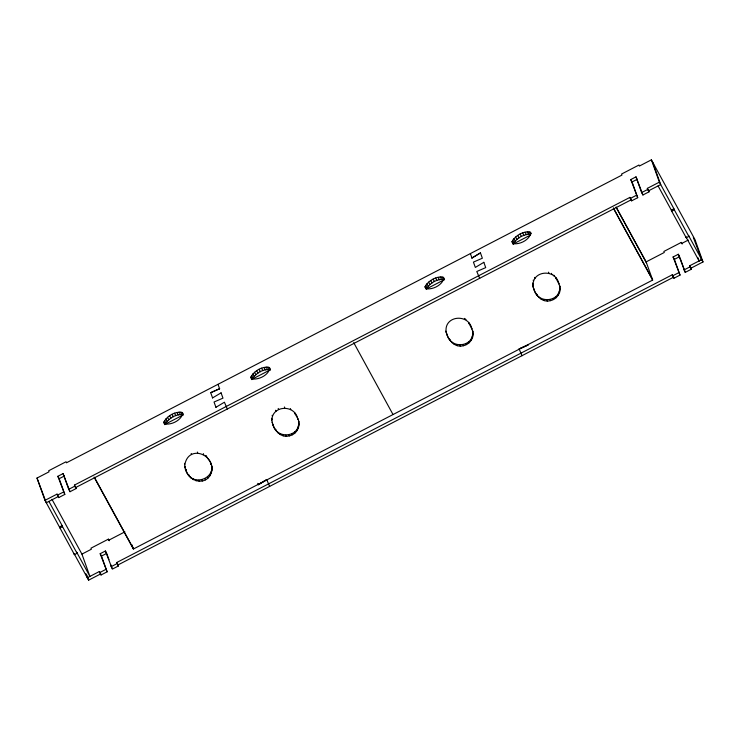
<?xml version="1.0" encoding="UTF-8"?>
<svg xmlns="http://www.w3.org/2000/svg" width="740" height="740" viewBox="0 0 740 740"><rect width="100%" height="100%" fill="white"/><g stroke="black" fill="none" stroke-linecap="round" stroke-linejoin="round"><path stroke-width="1.11" d="M184.88 464.443C188.45 445.517 212.648 452.889 212.084 469.974C208.504 487.854 186.758 482.61 184.732 466.348L185.111 467.412L184.51 463.388M186.156 470.178L185.777 469.123C190.911 490.713 222.712 476.181 208.014 458.745M272.135 422.337C269.637 405.64 294.77 403.106 297.841 419.154L297.462 418.1C301.707 424.964 297.101 434.297 289.414 435.879C280.497 438.321 274.142 429.838 272.107 422.207M273.171 425.111L272.801 424.048C275.863 440.096 301.004 437.571 298.498 420.875L298.877 421.93M447.219 334.961L446.849 333.907C449.911 349.955 475.052 347.421 472.546 330.725C474.913 337.181 469.882 344.313 463.462 345.737C454.092 348.272 447.867 338.994 445.804 331.132L446.183 332.186C443.686 315.49 468.818 312.964 471.889 329.013L468.605 322.64L468.975 323.695M532.976 284.151L532.596 283.096L533.207 287.12C530.71 270.414 555.842 267.889 558.913 283.938L555.62 277.565L555.999 278.619M534.243 289.886L533.864 288.831C536.935 304.88 562.076 302.355 559.57 285.659C561.938 292.106 556.905 299.238 550.486 300.662C541.116 303.197 534.89 293.919 532.828 286.056M163.947 421.92C167.212 415.834 175.232 411.116 182.16 412.485L182.835 413.309C181.217 420.366 171.551 425.167 164.65 423.9L163.947 421.92L165.251 424.316C168.526 418.23 176.536 413.512 183.465 414.881M250.989 376.891C254.264 370.805 262.275 366.087 269.203 367.456L269.878 368.279C268.269 375.328 258.593 380.138 251.693 378.861L250.989 376.891L252.294 379.278C255.568 373.191 263.579 368.474 270.507 369.852L269.203 367.456M425.038 286.741C428.312 280.654 436.322 275.937 443.251 277.306L443.926 278.129C442.317 285.187 432.641 289.988 425.74 288.72L425.038 286.741L426.342 289.137C429.589 283.068 437.497 278.462 444.379 279.646L426.425 288.942M512.034 241.629C515.308 235.542 523.319 230.825 530.247 232.194L530.922 233.017C529.313 240.075 519.646 244.875 512.746 243.608L512.034 241.629L513.347 244.024C516.409 238.003 523.67 234.33 530.284 234.154L528.98 231.768M212.565 397.907L221.075 392.857M215.923 407.305L224.414 402.209L227.328 409.044M480.445 252.904L471.954 257.992L480.445 252.904L482.36 258.223L473.424 262.108L475.339 267.427L483.83 262.33M269.647 486.448L266.742 479.613L258.269 484.746L265.891 480.121M51.957 499.287L81.927 554.112L89.919 576.414L76.692 552.216L77.062 553.27L74.453 554.63L44.983 500.36L37 478.059L49.034 471.824L48.655 470.769L66.064 461.751L66.443 462.805L621.942 175.093L621.563 174.039L638.971 165.02L639.351 166.075L651.385 159.84L695.017 239.64L703 261.942L690.966 268.176L691.336 269.231L685.249 272.385L678.312 254.264L673.086 256.974L680.023 275.095L673.937 278.249L672.253 274.799L520.683 353.304L116.744 562.511L118.437 565.961L112.341 569.115L105.404 550.995L100.178 553.705L107.124 571.826L101.029 574.98L99.345 571.53L87.302 577.764L85.784 573.519M44.983 500.36L57.026 494.126L58.71 497.576L64.806 494.422L57.859 476.301L63.085 473.591L70.023 491.712L76.118 488.557L74.425 485.107L629.925 197.395L630.804 198.986M629.925 197.395L631.618 200.845L637.704 197.691L630.767 179.57L635.993 176.86L642.93 194.981L649.017 191.827L647.334 188.376L659.368 182.142L651.385 159.84M64.806 494.422L59.172 478.688L64.389 475.987M637.704 197.691L632.08 181.957L637.297 179.256M165.261 424.214L182.706 415.177M252.386 379.084L270.331 369.787M513.033 244.089L530.478 235.052M57.406 495.18L63.492 492.026M70.023 491.712L68.718 489.325L74.805 486.171L74.425 485.107M630.304 198.45L636.4 195.295M642.93 194.981L641.617 192.594L647.713 189.44L647.334 188.376M75.739 487.503L631.239 199.791L631.618 200.845M648.638 190.772L660.7 184.575L652.699 162.236M59.542 526.982L62.151 525.631L48.905 501.405M703 261.942L688.468 235.357L688.848 236.412L686.23 237.771L671.698 211.178L671.319 210.123L673.927 208.773L659.368 182.142M59.922 528.036L62.53 526.686L62.151 525.631M671.698 211.178L674.307 209.827L673.927 208.773M109.252 540.755L108.382 539.155L90.983 548.173L91.353 549.228L81.927 554.112M682.16 244.024L681.29 242.424L663.882 251.443L664.261 252.497L646.131 261.886L652.652 280.081L133.404 549.015L94.073 477.078M124.875 531.866L108.761 540.209L108.382 539.155M688.265 240.065L681.67 243.479L681.29 242.424M693.334 237.485L701.714 259.592L699.106 260.943L685.86 236.708L686.23 237.771M107.124 571.826L101.491 556.091L106.708 553.39L108.965 559.68M680.023 275.095L674.399 259.361L679.616 256.66L678.312 254.264M691.336 269.231L689.652 265.78L701.714 259.592M99.724 572.584L105.811 569.43M111.037 566.729L117.124 563.575M672.623 275.854L678.719 272.699M683.936 269.998L690.032 266.844M74.453 554.63L74.074 553.566L88.615 580.16L100.649 573.926L99.345 571.53M118.437 565.961L118.058 564.907L673.557 277.195L672.253 274.799M210.697 392.672L219.604 388.75L210.697 392.672L212.584 397.954M519.129 348.938L528.036 345.016L519.129 348.938L522.014 355.736M466.015 319.634L464.415 318.404L464.794 319.467M207.533 457.857L205.748 455.47L206.127 456.525M674.307 209.827L688.848 236.412M658.091 185.925L671.319 210.123M689.652 265.78L690.966 268.176M647.713 189.44L649.017 191.827M630.767 179.57L632.08 181.957M673.086 256.974L674.399 259.361M616.226 207.172L646.159 261.923M616.05 207.228L646.529 262.978M613.497 208.107L652.292 279.063M613.321 208.144L652.652 280.081M530.247 232.194L531.126 233.794M527.195 231.75L528.508 234.145M525.03 232.156L526.334 234.552M522.616 232.952L523.929 235.348M520.127 234.09L521.441 236.476M517.741 235.477L519.045 237.873M515.604 237.041L516.909 239.427M513.865 238.659L515.179 241.046M512.654 240.222L513.958 242.618M470.4 253.635L471.972 258.038M479.696 278.332L476.791 271.497L485.718 267.612L483.812 262.293M443.251 277.306L444.555 279.702M441.974 276.88L443.288 279.267M440.198 276.862L441.503 279.257M438.025 277.269L439.338 279.664M435.62 278.064L436.924 280.46M433.131 279.202L434.436 281.589M430.736 280.589L432.049 282.985M428.599 282.153L429.903 284.539M426.86 283.772L428.173 286.158M425.648 285.335L426.952 287.731M353.692 342.611L393.023 414.548M296.981 417.212L294.557 412.781L294.927 413.836M267.926 367.022L269.24 369.417M266.15 367.012L267.454 369.399M263.976 367.41L265.29 369.806M261.572 368.215L262.876 370.601M259.083 369.343L260.387 371.739M256.688 370.74L258.001 373.136M254.551 372.294L255.864 374.69M252.812 373.913L254.125 376.309M251.6 375.485L252.914 377.872M251.017 378.038L251.896 379.639M218.032 384.347L219.604 388.75M182.16 412.485L183.03 414.086M180.884 412.06L182.197 414.446M179.108 412.041L180.412 414.437M176.934 412.448L178.238 414.844M174.52 413.244L175.833 415.639M172.041 414.382L173.345 416.768M169.645 415.769L170.949 418.165M167.508 417.332L168.812 419.728M165.769 418.951L167.083 421.338M164.558 420.514L165.862 422.91M163.975 423.077L164.844 424.668M94.803 478.049L133.024 547.961M116.744 562.511L118.058 564.907M74.805 486.171L76.118 488.557M105.404 550.995L106.273 552.595M57.859 476.301L59.172 478.688M100.178 553.705L101.491 556.091M57.026 494.126L57.896 495.717M37 478.059L46.296 502.756L58.331 496.522L58.71 497.576M62.53 526.686L77.062 553.27M558.534 282.884L559.949 286.713M471.51 327.959L472.925 331.779M697.959 257.751L699.106 260.943M679.995 257.705L685.249 272.385M673.557 277.195L673.937 278.249M635.993 176.86L641.617 192.594M559.801 288.618L560.18 289.682M553.844 275.178L554.223 276.233M559.199 291.579L559.579 292.642M551.439 273.338L551.818 274.392M557.812 294.335L558.191 295.389M548.581 272.163L548.96 273.217M555.731 296.685L556.11 297.748M553.104 298.488L553.483 299.543M550.107 299.608L550.486 300.662M546.934 299.968L547.313 301.023M543.817 299.552L544.196 300.607M534.585 277.38L534.965 278.434M540.959 298.377L541.338 299.441M533.198 280.136L533.577 281.191M538.554 296.536L538.933 297.591M536.778 294.15L537.157 295.204M472.777 333.694L473.156 334.748M472.175 336.654L472.555 337.708M470.788 339.41L471.167 340.465M468.707 341.76L469.086 342.814M466.08 343.564L466.459 344.618M463.083 344.674L463.462 345.737M459.91 345.043L460.289 346.098M456.793 344.627L457.172 345.682M453.935 343.453L454.314 344.507M451.529 341.612L451.909 342.666M449.754 339.225L450.133 340.28M298.729 423.844L299.108 424.899M298.127 426.804L298.507 427.859M290.367 408.554L290.746 409.608M296.74 429.552L297.119 430.606M294.668 431.91L295.038 432.965M284.391 406.963L284.771 408.018M292.032 433.705L292.411 434.759M289.035 434.824L289.414 435.879M278.221 408.443L278.601 409.507M285.862 435.185L286.241 436.239M275.595 410.247L275.974 411.301M282.745 434.769L283.124 435.823M279.887 433.603L280.266 434.658M272.126 415.353L272.505 416.407M277.482 431.762L277.861 432.817M275.706 429.367L276.085 430.421M271.904 419.367L271.525 418.313L271.682 420.292M257.761 483.359L258.242 484.709M221.056 392.82L222.971 398.139L214.036 402.014L215.951 407.342M210.438 463.175L210.817 464.23M211.474 465.95L211.853 467.005M211.705 468.91L212.084 469.974M211.103 471.87L211.483 472.934M203.343 453.629L203.722 454.684M209.716 474.627L210.095 475.681M207.644 476.976L208.014 478.04M197.367 452.038L197.746 453.093M205.008 478.78L205.387 479.835M202.011 479.899L202.39 480.954M191.197 453.518L191.577 454.573M198.838 480.26L199.217 481.315M195.721 479.844L196.1 480.898M192.863 478.669L193.242 479.733M190.467 476.828L190.837 477.883M188.681 474.442L189.061 475.496M131.877 544.742L133.404 549.015M110.843 564.925L111.971 568.07M100.649 573.926L101.029 574.98M63.085 473.591L68.718 489.325M86.71 574.851L88.615 580.16"/></g></svg>
